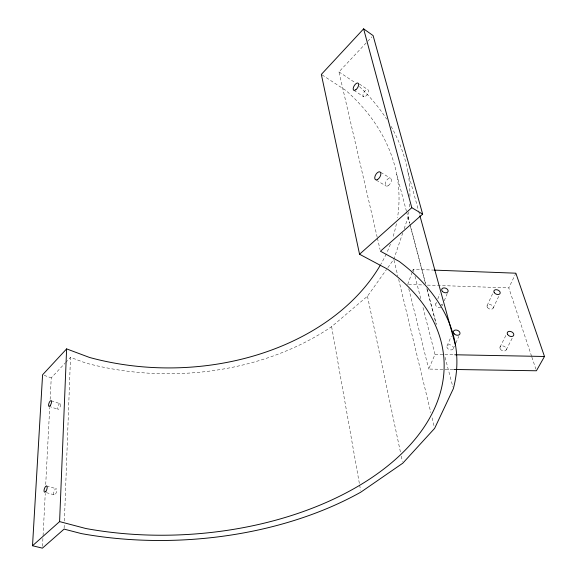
<?xml version="1.0" encoding="UTF-8"?>
<svg xmlns="http://www.w3.org/2000/svg" width="577" height="577" viewBox="0 0 577 577"><rect width="100%" height="100%" fill="white"/><g stroke="black" fill="none" stroke-linecap="round" stroke-linejoin="round"><path stroke-width="0.43" stroke-dasharray="2.88 2.16" d="M64.119 528.207L64.256 524.616M64.393 521.017L70.495 357.387L85.728 363.012A240.724 177.637 -0.4 0 0 331.631 326.669L367.448 296.21L386.568 269.43M42.503 546.354L43.015 536.495M43.066 535.6L45.251 493.472M45.713 484.514L49.716 407.427M50.134 399.363L51.252 377.848L65.078 363.142M402.768 232.877L393.802 259.289L387.08 268.702M404.174 228.73L408.119 217.118A240.724 177.637 -0.4 0 0 408.884 211.932M407.708 284.425L412.303 271.832M412.605 270.995L413.219 269.315L433.024 270.065M435.772 303.985L436.45 302.319M437.792 299.001L439.811 294.025M442.17 305.752L442.855 304.093M444.225 300.783L447.305 293.332M452.945 369.453L428.711 369.071L435.008 354.393L422.782 306.647M447.009 345.976L451.329 336.16M453.291 348.703A3.426 2.445 22.8 0 0 449.44 344.736A3.426 2.445 22.8 0 0 447.723 348.602A3.426 2.445 22.8 0 0 453.291 348.703L454.387 346.258M455.852 342.99L458.78 336.463M487.118 305.536L492.888 293.123M493.14 308.111L499.004 295.727M531.583 356.247L508.799 287.901L515.86 273.195M500.014 347.094L506.18 334.855M506.26 349.792L512.52 337.581M65.684 362.5L70.495 357.387M377.199 237.226L338.944 71.901L371.876 36.878M435.008 354.393L443.98 354.566M444.881 354.581L454.748 354.768M408.603 284.454L423.806 284.98M427.391 285.103L508.799 287.901M46.304 492.628L54.325 494.864M46.513 485.957L56.113 488.676M48.908 406.287L57.909 409.288M51.173 400.719L60.159 403.749A3 1.132 -69.7 0 1 59.316 408.444A3 1.132 -69.7 0 1 57.628 407.376A3 1.132 -69.7 0 1 60.159 403.749M44.155 375.353L51.252 377.848M376.319 180.19L386.071 186.018M380.777 172.393L390.506 178.293M322.081 74.909L345.933 90.495A228.968 168.7 -0.5 0 1 397.524 217.659M353.903 90.329L363.69 96.77M359.356 83.99L367.729 89.565M338.944 71.901L355.302 82.771M531.864 357.105L535.853 369.064M407.795 171.6L418.498 210.576M418.736 211.442L419.688 214.911M408.119 217.118L409.728 223.212M409.951 224.085L425.797 284.172M427.175 289.394L436.356 324.231M445.076 357.322L452.88 386.929M396.709 174.362L406.359 210.966M406.59 211.838L409.576 223.169M410.492 226.653L425.422 283.307M426.8 288.536L436.212 324.274M413.219 269.315L413.882 271.918M415 276.26L420.777 298.828M408.79 288.788L428.711 369.071M394.012 260.169L397.82 275.936M398.664 279.441L430.817 412.62M432.086 417.878L434.2 426.634M377.401 238.099L380.034 249.473M367.448 296.21L400.553 452.649M401.296 456.169L402.414 461.441M331.631 326.669L359.478 484.153M359.637 485.033L360.575 490.342M409.656 204.013A240.724 177.637 -0.4 0 1 409.281 208.434M359.478 86.615A240.724 177.637 -0.4 0 1 386.626 119.086M391.062 126.37A240.724 177.637 -0.4 0 1 409.937 196.872M396.421 223.732A228.968 168.7 -0.5 0 1 392.511 238.315M390.42 244.186A228.968 168.7 -0.5 0 1 386.612 253.18M386.237 253.981A228.968 168.7 -0.5 0 1 380.899 264.187M440.929 307.44A3.296 2.286 21.1 0 1 436.176 306.135A3.296 2.286 21.1 0 1 437.359 302.903M441.167 304.144A3.296 2.286 21.1 0 1 441.91 305.377M365.63 96.236A4.14 1.998 -58.4 0 0 368.148 89.875A4.14 1.998 -58.4 0 0 363.373 93.395A4.14 1.998 -58.4 0 0 365.63 96.236M388.242 185.686A4.457 2.416 -59.3 0 0 390.99 178.711A4.457 2.416 -59.3 0 0 385.652 182.08A4.457 2.416 -59.3 0 0 388.242 185.686M55.515 494.02A3.231 1.277 -71.6 0 0 56.416 488.806A3.231 1.277 -71.6 0 0 53.726 492.491A3.231 1.277 -71.6 0 0 55.515 494.02M487.385 307.368A3.274 2.221 23.2 0 0 492.816 308.594A3.274 2.221 23.2 0 0 490.183 304.519A3.274 2.221 23.2 0 0 487.385 307.368M500.309 349.056A3.404 2.366 25 0 0 505.928 350.318A3.404 2.366 25 0 0 503.158 345.962A3.404 2.366 25 0 0 500.309 349.056"/><path stroke-width="0.87" d="M59.597 521.601L85.778 528.496A267.021 159.735 -3.2 0 0 392.987 461.557A267.021 159.735 -3.2 0 0 387.802 269.293L359.55 254.241L321.339 74.419L363.625 28.85L373.095 35.579L422.652 214.139L380.438 251.219L399.197 261.431A280.891 168.405 -3.1 0 1 453.342 388.667L434.625 428.386L402.789 463.194L360.885 492.116A280.891 168.405 -3.1 0 1 81.472 533.617L64.09 529.109L42.409 548.15L32.514 545.741L59.597 521.601L66.622 348.897L89.543 357.466A228.968 168.7 -0.5 0 0 380.452 264.958M32.514 545.741L42.583 374.798L66.622 348.897M433.926 270.101L515.86 273.195L544.486 356.485L536.422 370.773L453.847 369.468M359.55 254.241L411.776 207.684L363.625 28.85M454.748 354.768L544.486 356.485M411.776 207.684L422.652 214.139M419.926 215.776L455.606 345.695M355.829 89.781A4.176 1.976 -58.6 0 0 358.375 83.369A4.176 1.976 -58.6 0 0 353.607 86.947A4.176 1.976 -58.6 0 0 355.829 89.781M377.74 179.382A4.493 2.387 -59.5 0 0 380.503 172.357A4.493 2.387 -59.5 0 0 375.187 175.783A4.493 2.387 -59.5 0 0 377.74 179.382M50.307 405.429A3.015 1.118 -69.6 0 0 51.173 400.719A3.015 1.118 -69.6 0 0 48.648 404.369A3.015 1.118 -69.6 0 0 50.307 405.429M45.886 491.323A3.253 1.255 -71.5 0 0 46.816 486.086A3.253 1.255 -71.5 0 0 44.133 489.794A3.253 1.255 -71.5 0 0 45.886 491.323M442.509 291.5A3.354 2.286 20.9 0 0 447.99 291.673A3.354 2.286 20.9 0 0 444.218 287.916A3.354 2.286 20.9 0 0 442.509 291.5M454.214 333.888A3.484 2.452 22.6 0 0 459.876 334.011A3.484 2.452 22.6 0 0 455.938 330.008A3.484 2.452 22.6 0 0 454.214 333.888M507.652 334.537A3.462 2.373 24.8 0 0 513.364 335.821A3.462 2.373 24.8 0 0 510.522 331.443A3.462 2.373 24.8 0 0 507.652 334.537M494.258 292.64A3.332 2.221 23 0 0 499.776 293.888A3.332 2.221 23 0 0 497.078 289.791A3.332 2.221 23 0 0 494.258 292.64"/></g></svg>
